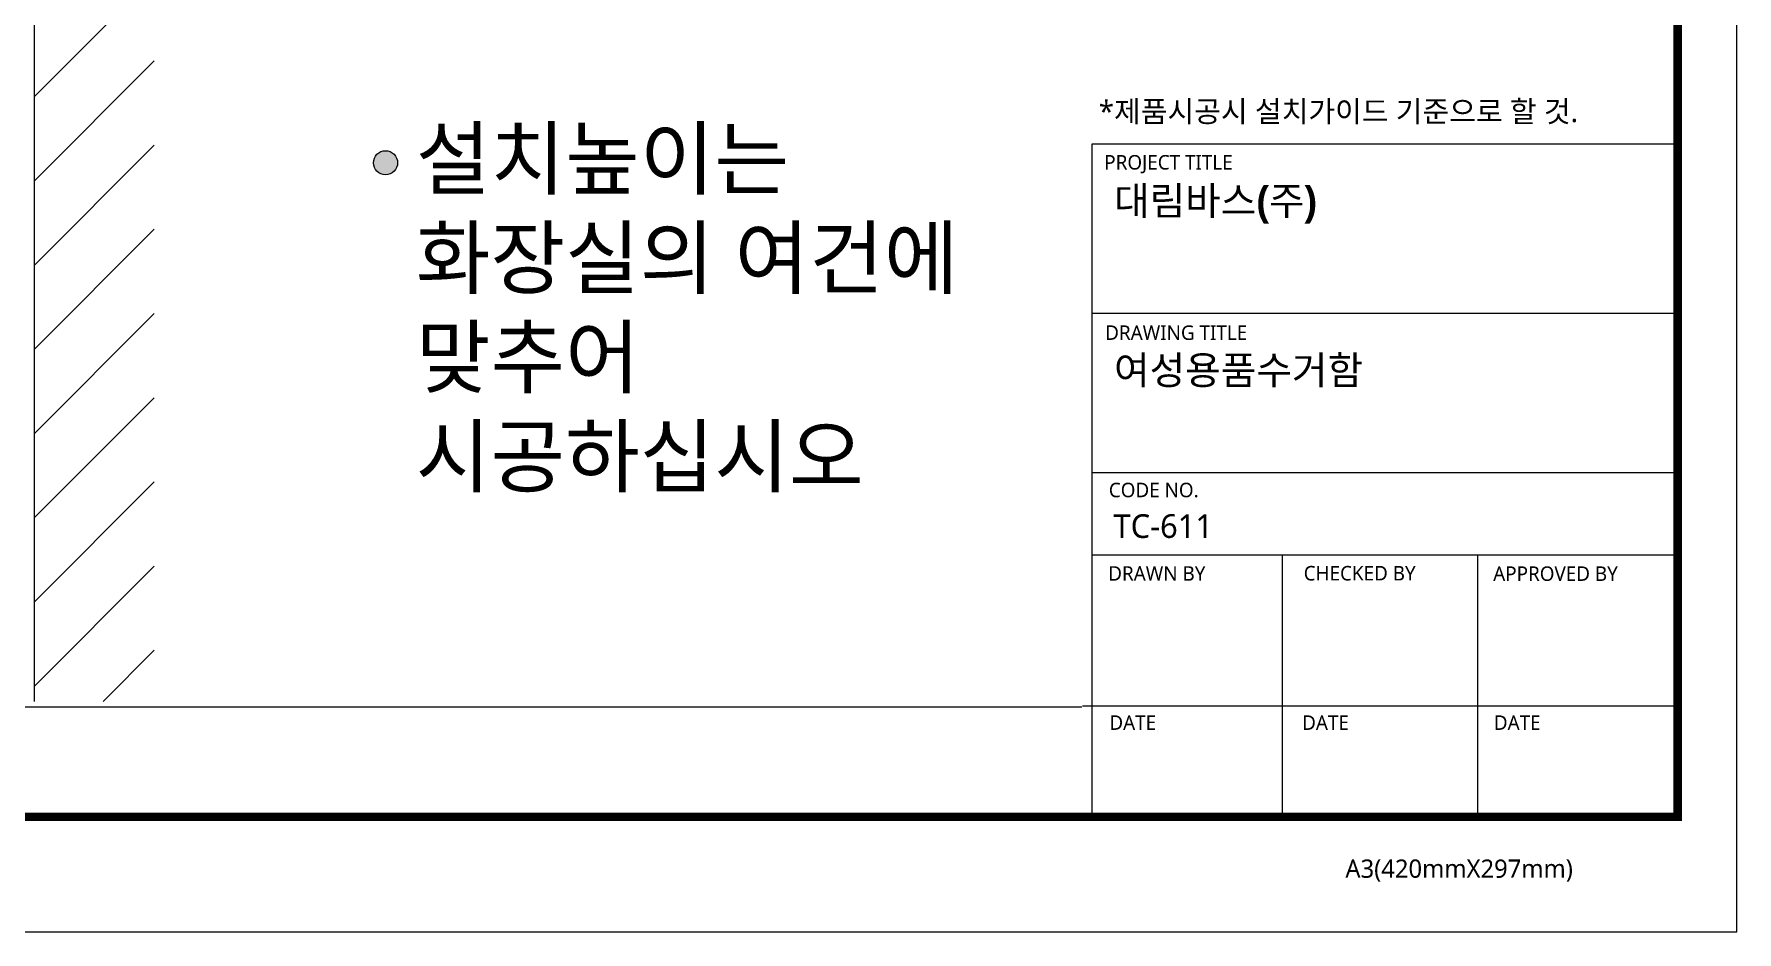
# Model space of a CAD drawing. Extents: x 13890 to 15123, y -7879 to -6976.
# Drawn here: x 14550 to 15123, y -7879 to -7577 of the extents above; entities that cross this region are included whole.
import ezdxf

# ---------------------------------------------------------------- set-up
doc = ezdxf.new("R2010")
doc.units = 0
doc.header["$LTSCALE"] = 10
doc.header["$MEASUREMENT"] = 0
doc.layers.get('0').update_dxf_attribs({"linetype": 'CONTINUOUS'})
doc.styles.add('Daelim Dimension', font='')
doc.styles.get('Daelim Dimension').set_extended_font_data('NanumGothic')

msp = doc.modelspace()

# ---------------------------------------------------------------- hatches: boundary and pattern name
h = msp.add_hatch(color=256)
h.dxf.hatch_style = 1
edge = h.paths.add_edge_path()
edge.add_arc((14668.33, -7620.26), 4.06, 0, 360)

# ---------------------------------------------------------------- linework, layer by layer
for p, q in [((14550.18, -7196.79), (14550.18, -7801.22)), ((14550.18, -7598.15), (14590.57, -7557.76)), ((14550.18, -7626.44), (14590.57, -7586.04)), ((14550.18, -7654.72), (14590.57, -7614.33)), ((14550.18, -7683.01), (14590.57, -7642.61)), ((14550.18, -7711.29), (14590.57, -7670.9)), ((14550.18, -7739.57), (14590.57, -7699.18)), ((14550.18, -7767.86), (14590.57, -7727.47)), ((14550.18, -7796.14), (14590.57, -7755.75)), ((14573.39, -7801.22), (14590.57, -7784.03))]:
    msp.add_line(p, q)
at = {"color": 5, "ltscale": 40}
for p, q in [((15102.73, -7613.96), (14905.79, -7613.96)), ((15102.73, -7670.88), (14905.79, -7670.88)), ((15102.73, -7670.88), (14905.79, -7670.88)), ((15102.73, -7724.43), (14905.79, -7724.43)), ((15102.73, -7724.43), (14905.79, -7724.43)), ((15102.73, -7752.05), (14905.79, -7752.05)), ((15102.73, -7752.05), (14905.79, -7752.05)), ((14969.76, -7752.05), (14969.76, -7839.96)), ((15035.41, -7752.05), (15035.41, -7839.96)), ((15102.73, -7802.83), (14902.68, -7802.83)), ((15102.73, -7802.83), (14907.33, -7802.83)), ((15102.73, -7839.96), (14933.95, -7839.96))]:
    msp.add_line(p, q, dxfattribs=at)
at = {"color": 5, "ltscale": 0.5}
msp.add_line((14905.79, -7613.96), (14905.79, -7841.15), dxfattribs=at)
at = {"color": 5}
msp.add_line((13910.26, -7802.97), (14902.44, -7802.97), dxfattribs=at)
at = {"ltscale": 0.5}
msp.add_lwpolyline([(13890.45, -7878.62), (15122.66, -7878.62), (15122.66, -6975.76), (13890.45, -6975.76)], close=True, dxfattribs=at)
at = {"color": 5, "linetype": 'ByBlock', "lineweight": 200, "const_width": 2.84}
msp.add_lwpolyline([(13910.26, -7839.96), (15102.73, -7839.96), (15102.73, -6996.72), (13910.26, -6996.72)], close=True, dxfattribs=at)
msp.add_circle((14668.33, -7620.26), 4.06)

# ---------------------------------------------------------------- texts
at = {"color": 5, "ltscale": 40, "style": 'Daelim Dimension'}
for s, height, p in [('PROJECT TITLE', 4.8626, (14909.96, -7622.53)), ('DRAWING TITLE', 4.8626, (14910.27, -7679.76)), ('CODE NO.', 4.863, (14911.49, -7732.61)), ('DRAWN BY', 4.863, (14911.3, -7760.64)), ('CHECKED BY', 4.863, (14977, -7760.56)), ('APPROVED BY', 4.8626, (15040.72, -7760.71)), ('DATE', 4.863, (14911.68, -7810.76)), ('DATE', 4.863, (14976.48, -7810.76)), ('DATE', 4.863, (15040.94, -7810.76)), ('A3(420mmX297mm)', 6.1372, (14991.02, -7860.43))]:
    msp.add_text(s, height=height, dxfattribs=at).set_placement(p)
at = {"attachment_point": 1, "style": 'Daelim Dimension'}
for s, insert, char_height, width in [('*제품시공시 설치가이드 기준으로 할 것.', (14908.1, -7599.44), 7.1618, 192.4913), ('{\\fPretendard Variable SemiBold|b0|i0|c129|p2;\\C7;대림바스(주)}', (14913.24, -7628.25), 9.5321, 153.2031), ('여성용품수거함', (14913.24, -7685.17), 9.532, 153.2031), ('TC-611', (14913.07, -7738.32), 7.958, 133.9177)]:
    msp.add_mtext(s, dxfattribs=dict(at, insert=insert, char_height=char_height, width=width))
at = {"insert": (14678.51, -7608.84), "char_height": 20, "attachment_point": 1, "style": 'Daelim Dimension'}
msp.add_mtext_dynamic_manual_height_columns('설치높이는 \\P화장실의 여건에 \\P맞추어 \\P시공하십시오', width=437.0547, gutter_width=1, heights=[0], dxfattribs=at)

doc.saveas('drawing.dxf')
